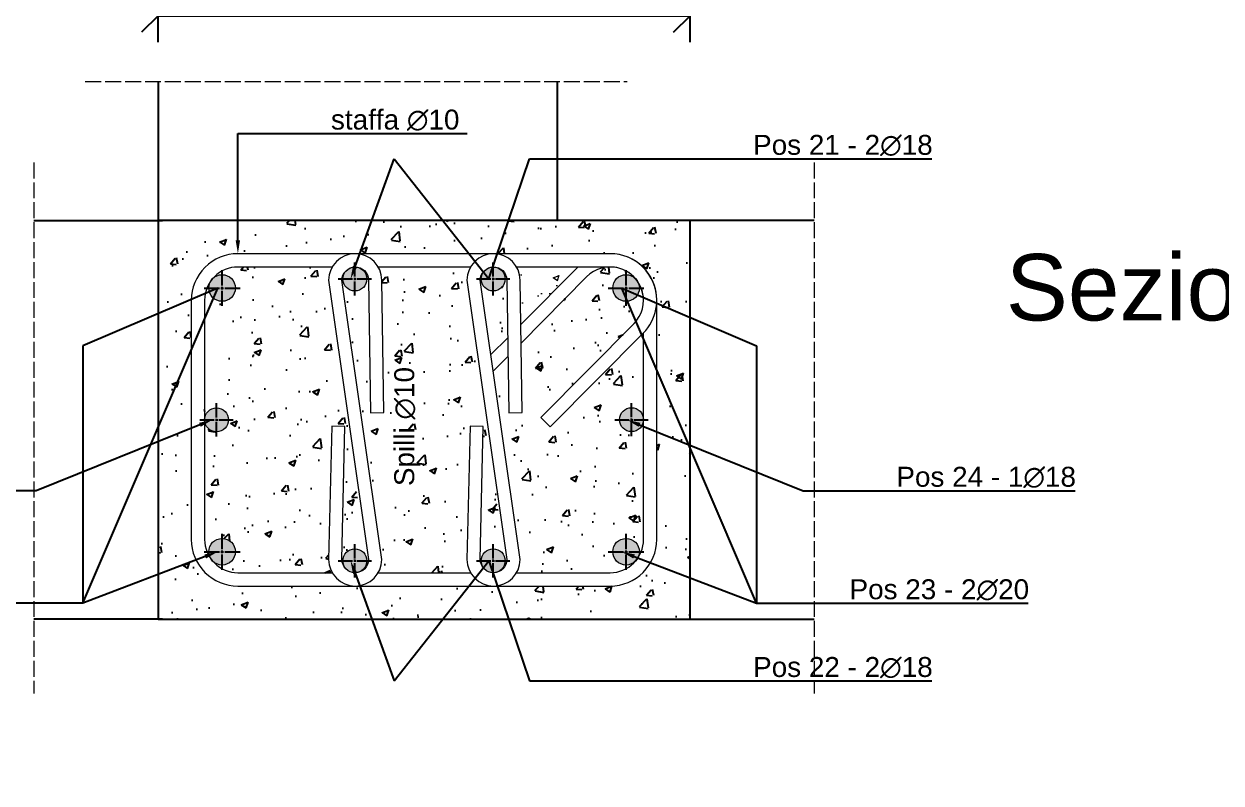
# Model space of a CAD drawing. Header units: millimetres. Extents: x -455371 to 117772, y -78417 to 116564.
# Drawn here: x -332895 to -331995, y 115113 to 115684 of the extents above; entities that cross this region are included whole.
import ezdxf
from ezdxf import colors
from ezdxf.entities.mleader import LeaderData, LeaderLine
from ezdxf.math import Vec2, Vec3

# ---------------------------------------------------------------- set-up
doc = ezdxf.new("R2010")
doc.units = ezdxf.units.MM
doc.linetypes.add('ACAD_ISO02W100', pattern=[15, 12, -3])
doc.linetypes.add('CENTER2', pattern=[28.575, 19.05, -3.175, 3.175, -3.175])
doc.layers.get('0').update_dxf_attribs({"color": 255})
for name, color, linetype, lineweight in [('armature', 5, 'Continuous', 18), ('Cls', 7, 'Continuous', 25), ('quote', 5, 'Continuous', 15), ('RETINO ARMATURE', 253, 'Continuous', 15), ('Scritte', 7, 'Continuous', 15), ('staffe', 10, 'Continuous', 15), ('tratteggio 1 a 50', 230, 'ACAD_ISO02W100', 15)]:
    doc.layers.add(name, color=color, linetype=linetype, lineweight=lineweight)
doc.layers.add('RETINI', color=253, linetype='Continuous')
doc.styles.get("Standard").update_dxf_attribs({"font": 'arial.ttf'})
doc.dimstyles.new('scala 1 a 10', dxfattribs={"dimtxt": 15, "dimasz": 25, "dimexe": 0.183, "dimexo": 0.1, "dimgap": 20, "dimtad": 2, "dimdec": 0, "dimlfac": 0.1, "dimzin": 0, "dimdsep": 46, "dimtxsty": 'Standard', "dimblk": 'OBLIQUE', "dimcen": -25, "dimadec": 0, "dimazin": 0, "dimtfac": 1, "dimtdec": 0, "dimtofl": 0, "dimtmove": 0, "dimatfit": 3, "dimfxl": 20, "dimfxlon": 1, "dimtolj": 1, "dimtzin": 0, "dimarcsym": 0})
pattern_1 = [(50, (8463.497, 50160.367), (52.833554, -4.622335), [5.5245, -60.7695]), (355, (8463.5, 50160.37), (-10.220592, 55.406485), [4.4196, -48.615769]), (100.451445, (8467.9, 50159.98), (42.612962, 50.784148), [4.6951026, -51.646171]), (46.1842, (8463.5, 50175.1), (78.612922, -12.192275), [8.28675, -91.15425]), (96.635558, (8470.05, 50174.08), (68.847199, 71.753576), [7.042657, -77.469326]), (351.18415, (8463.5, 50175.1), (68.847199, 71.753576), [6.62939, -72.923322]), (21, (8470.863, 50171.416), (43.9681735, -29.6569075), [5.5245, -60.7695]), (326, (8470.863, 50171.416), (17.922588, 53.41451), [4.4196, -48.6156]), (71.451445, (8474.527, 50168.945), (61.8907616, 23.757603), [4.6951026, -51.646082]), (37.5, (8463.497, 50160.367), (0.8956949, 24.5209613), [0, -48.02632, 0, -49.3522, 0, -48.79975]), (7.5, (8463.497, 50160.367), (19.3777021, 29.0523667), [0, -28.13812, 0, -46.92142, 0, -18.59915]), (327.5, (8447.071, 50160.367), (39.3212726, -1.6613358), [0, -18.415, 0, -57.4548, 0, -76.2381]), (317.5, (8439.705, 50160.367), (42.9574626, 7.3736824), [0, -23.9395, 0, -38.15588, 0, -54.1401])]

# ---------------------------------------------------------------- blocks, each defined once
blk = doc.blocks.new('*U2366')
at = {"layer": 'Cls', "color": 0, "linetype": 'CENTER2', "transparency": 16777216}
for p, q in [((0, 2), (0, 13.5)), ((-13.5, 0), (-2, 0)), ((2, 0), (13.5, 0)), ((0, -13.5), (0, -2))]:
    blk.add_line(p, q, dxfattribs=at)
at = {"layer": 'Cls', "color": 0, "linetype": 'Continuous', "transparency": 16777216}
for p, q in [((-1, 0), (1, 0)), ((0, -1), (0, 1))]:
    blk.add_line(p, q, dxfattribs=at)
blk = doc.blocks.new('*U2367')
at = {"layer": 'Cls', "color": 0, "linetype": 'CENTER2', "transparency": 16777216}
for p, q in [((0, 1.8), (0, 12.5)), ((-12.5, 0), (-1.8, 0)), ((1.8, 0), (12.5, 0)), ((0, -12.5), (0, -1.8))]:
    blk.add_line(p, q, dxfattribs=at)
at = {"layer": 'Cls', "color": 0, "linetype": 'Continuous', "transparency": 16777216}
for p, q in [((-0.9, 0), (0.9, 0)), ((0, -0.9), (0, 0.9))]:
    blk.add_line(p, q, dxfattribs=at)
blk = doc.blocks.new('*U2368')
at = {"layer": 'Cls', "color": 0, "linetype": 'CENTER2', "transparency": 16777216}
for p, q in [((0, 2), (0, 13.5)), ((-13.5, 0), (-2, 0)), ((2, 0), (13.5, 0)), ((0, -13.5), (0, -2))]:
    blk.add_line(p, q, dxfattribs=at)
at = {"layer": 'Cls', "color": 0, "linetype": 'Continuous', "transparency": 16777216}
for p, q in [((-1, 0), (1, 0)), ((0, -1), (0, 1))]:
    blk.add_line(p, q, dxfattribs=at)
blk = doc.blocks.new('*U2369')
at = {"layer": 'Cls', "color": 0, "linetype": 'CENTER2', "transparency": 16777216}
for p, q in [((0, 1.8), (0, 12.5)), ((-12.5, 0), (-1.8, 0)), ((1.8, 0), (12.5, 0)), ((0, -12.5), (0, -1.8))]:
    blk.add_line(p, q, dxfattribs=at)
at = {"layer": 'Cls', "color": 0, "linetype": 'Continuous', "transparency": 16777216}
for p, q in [((-0.9, 0), (0.9, 0)), ((0, -0.9), (0, 0.9))]:
    blk.add_line(p, q, dxfattribs=at)
blk = doc.blocks.new('*U2370')
at = {"layer": 'Cls', "color": 0, "linetype": 'CENTER2', "transparency": 16777216}
for p, q in [((0, 1.8), (0, 12.5)), ((-12.5, 0), (-1.8, 0)), ((1.8, 0), (12.5, 0)), ((0, -12.5), (0, -1.8))]:
    blk.add_line(p, q, dxfattribs=at)
at = {"layer": 'Cls', "color": 0, "linetype": 'Continuous', "transparency": 16777216}
for p, q in [((-0.9, 0), (0.9, 0)), ((0, -0.9), (0, 0.9))]:
    blk.add_line(p, q, dxfattribs=at)
blk = doc.blocks.new('*U2371')
at = {"layer": 'Cls', "color": 0, "linetype": 'CENTER2', "transparency": 16777216}
for p, q in [((0, 2), (0, 13.5)), ((-13.5, 0), (-2, 0)), ((2, 0), (13.5, 0)), ((0, -13.5), (0, -2))]:
    blk.add_line(p, q, dxfattribs=at)
at = {"layer": 'Cls', "color": 0, "linetype": 'Continuous', "transparency": 16777216}
for p, q in [((-1, 0), (1, 0)), ((0, -1), (0, 1))]:
    blk.add_line(p, q, dxfattribs=at)
blk = doc.blocks.new('*U2372')
at = {"layer": 'Cls', "color": 0, "linetype": 'CENTER2', "transparency": 16777216}
for p, q in [((0, 1.8), (0, 12.5)), ((-12.5, 0), (-1.8, 0)), ((1.8, 0), (12.5, 0)), ((0, -12.5), (0, -1.8))]:
    blk.add_line(p, q, dxfattribs=at)
at = {"layer": 'Cls', "color": 0, "linetype": 'Continuous', "transparency": 16777216}
for p, q in [((-0.9, 0), (0.9, 0)), ((0, -0.9), (0, 0.9))]:
    blk.add_line(p, q, dxfattribs=at)
blk = doc.blocks.new('*U2373')
at = {"layer": 'Cls', "color": 0, "linetype": 'CENTER2', "transparency": 16777216}
for p, q in [((0, 2), (0, 13.5)), ((-13.5, 0), (-2, 0)), ((2, 0), (13.5, 0)), ((0, -13.5), (0, -2))]:
    blk.add_line(p, q, dxfattribs=at)
at = {"layer": 'Cls', "color": 0, "linetype": 'Continuous', "transparency": 16777216}
for p, q in [((-1, 0), (1, 0)), ((0, -1), (0, 1))]:
    blk.add_line(p, q, dxfattribs=at)
blk = doc.blocks.new('*U2374')
at = {"layer": 'Cls', "color": 0, "linetype": 'CENTER2', "transparency": 16777216}
for p, q in [((0, 1.8), (0, 12.5)), ((-12.5, 0), (-1.8, 0)), ((1.8, 0), (12.5, 0)), ((0, -12.5), (0, -1.8))]:
    blk.add_line(p, q, dxfattribs=at)
at = {"layer": 'Cls', "color": 0, "linetype": 'Continuous', "transparency": 16777216}
for p, q in [((-0.9, 0), (0.9, 0)), ((0, -0.9), (0, 0.9))]:
    blk.add_line(p, q, dxfattribs=at)
blk = doc.blocks.new('*U2375')
at = {"layer": 'Cls', "color": 0, "linetype": 'CENTER2', "transparency": 16777216}
for p, q in [((0, 1.8), (0, 12.5)), ((-12.5, 0), (-1.8, 0)), ((1.8, 0), (12.5, 0)), ((0, -12.5), (0, -1.8))]:
    blk.add_line(p, q, dxfattribs=at)
at = {"layer": 'Cls', "color": 0, "linetype": 'Continuous', "transparency": 16777216}
for p, q in [((-0.9, 0), (0.9, 0)), ((0, -0.9), (0, 0.9))]:
    blk.add_line(p, q, dxfattribs=at)
blk = doc.blocks.new('_Oblique')
at = {"color": 0, "linetype": 'ByBlock', "lineweight": -2}
blk.add_line((-0.5, -0.5), (0.5, 0.5), dxfattribs=at)
blk = doc.blocks.new('*D2410')
at = {"layer": 'Defpoints', "color": 0, "transparency": 16777216}
for p in [(-332394.25, 115690.01), (-332794.25, 115235.91), (-332394.25, 115235.91)]:
    blk.add_point(p, dxfattribs=at)
at = {"layer": 'quote', "color": 0, "lineweight": -2, "transparency": 16777216}
for p, q in [((-332794.25, 115670.01), (-332794.25, 115690.19)), ((-332794.25, 115690.01), (-332394.25, 115690.01)), ((-332394.25, 115670.01), (-332394.25, 115690.19))]:
    blk.add_line(p, q, dxfattribs=at)
at = {"layer": 'quote', "color": 0, "lineweight": -2, "transparency": 16777216, "xscale": 25, "yscale": 25, "zscale": 25, "rotation": 180}
blk.add_blockref('_Oblique', (-332794.25, 115690.01), dxfattribs=at)
at = {"layer": 'quote', "color": 0, "lineweight": -2, "transparency": 16777216, "xscale": 25, "yscale": 25, "zscale": 25}
blk.add_blockref('_Oblique', (-332394.25, 115690.01), dxfattribs=at)
at = {"layer": 'quote', "color": 0, "transparency": 16777216, "insert": (-332594.25, 115717.66), "char_height": 15, "attachment_point": 5}
blk.add_mtext('\\A1;40', dxfattribs=at)
blk = doc.blocks.new('*D2411')
at = {"layer": 'Defpoints', "color": 0, "transparency": 16777216}
for p in [(-332794.25, 115535.91), (-333127.56, 115235.91), (-332794.25, 115235.91)]:
    blk.add_point(p, dxfattribs=at)
at = {"layer": 'quote', "color": 0, "lineweight": -2, "transparency": 16777216}
for p, q in [((-333107.56, 115535.91), (-333127.74, 115535.91)), ((-333127.56, 115535.91), (-333127.56, 115235.91)), ((-333107.56, 115235.91), (-333127.74, 115235.91))]:
    blk.add_line(p, q, dxfattribs=at)
at = {"layer": 'quote', "color": 0, "lineweight": -2, "transparency": 16777216, "xscale": 25, "yscale": 25, "zscale": 25}
for p, rotation in [((-333127.56, 115535.91), 90), ((-333127.56, 115235.91), 270)]:
    blk.add_blockref('_Oblique', p, dxfattribs=dict(at, rotation=rotation))
at = {"layer": 'quote', "color": 0, "transparency": 16777216, "insert": (-333155.23, 115385.91), "char_height": 15, "attachment_point": 5, "rotation": 90}
blk.add_mtext('\\A1;30', dxfattribs=at)

msp = doc.modelspace()

# ---------------------------------------------------------------- hatches: boundary and pattern name
at = {"layer": 'RETINI'}
h = msp.add_hatch(dxfattribs=at)
h.set_pattern_fill('AR-CONC', color=256, scale=0.29)
h.set_pattern_definition(pattern_1)
h.paths.add_polyline_path([(-332394.25, 115535.91), (-332494.25, 115535.91), (-332794.25, 115535.91), (-332794.25, 115235.91), (-332394.25, 115235.91)])
h.paths.add_polyline_path([(-332734.25, 115510.91), (-332646.41, 115510.91, -0.010887), (-332645.54, 115510.91), (-332542.41, 115510.91, -0.010887), (-332541.54, 115510.91), (-332454.25, 115510.91, -0.414214), (-332419.25, 115475.91), (-332419.25, 115295.91, -0.414214), (-332454.25, 115260.91), (-332734.25, 115260.91, -0.414214), (-332769.25, 115295.91), (-332769.25, 115475.91, -0.414214)], flags=16)
h.paths.add_polyline_path([(-332734.25, 115500.91), (-332454.25, 115500.91, -0.222674), (-332435.04, 115491.9, -0.188846), (-332432.38, 115485.11, -1), (-332452.38, 115485.11, -0.682303), (-332435.04, 115491.9, 0.437232), (-332471.7, 115493.81), (-332541.97, 115422.78), (-332549.08, 115429.82), (-332478.75, 115500.91), (-332542.25, 115500.91, -0.414214), (-332533.25, 115491.91, -1), (-332551.25, 115491.91, -0.414214), (-332542.25, 115500.91), (-332646.25, 115500.91, -0.414214), (-332637.25, 115491.91, -1), (-332655.25, 115491.91, -0.414214), (-332646.25, 115500.91), (-332734.25, 115500.91, 0.222674), (-332753.47, 115491.9, -0.682303), (-332736.13, 115485.11, -1), (-332756.13, 115485.11, -0.144169), (-332754.53, 115490.53, 0.157515), (-332759.25, 115475.91), (-332759.25, 115385.91, -1), (-332741.25, 115385.91, -1), (-332759.25, 115385.91), (-332759.25, 115295.91, 0.157515), (-332754.53, 115281.28, -0.144169), (-332756.13, 115286.7, -1), (-332736.13, 115286.7, -0.682303), (-332753.47, 115279.91, 0.222674), (-332734.25, 115270.91), (-332646.25, 115270.91, -0.414214), (-332655.25, 115279.91, -1), (-332637.25, 115279.91, -0.414214), (-332646.25, 115270.91), (-332542.25, 115270.91, -0.414214), (-332551.25, 115279.91, -1), (-332533.25, 115279.91, -0.414214), (-332542.25, 115270.91), (-332454.25, 115270.91, 0.222674), (-332435.04, 115279.91, -0.682303), (-332452.38, 115286.7, -1), (-332432.38, 115286.7, -0.144169), (-332433.98, 115281.28, 0.157515), (-332429.25, 115295.91), (-332429.25, 115386.21, -1.008432), (-332447.25, 115386.06, -0.991639), (-332429.25, 115386.21), (-332429.25, 115295.91, -0.157515), (-332433.98, 115281.28, -0.043493), (-332435.04, 115279.91, -0.222674), (-332454.25, 115270.91), (-332734.25, 115270.91, -0.222674), (-332753.47, 115279.91, -0.043493), (-332754.53, 115281.28, -0.157515), (-332759.25, 115295.91), (-332759.25, 115475.91, -0.157515), (-332754.53, 115490.53, -0.043493), (-332753.47, 115491.9, -0.222674)], flags=0)
h = msp.add_hatch(dxfattribs=at)
h.set_pattern_fill('AR-CONC', color=256, scale=0.29)
h.set_pattern_definition(pattern_1)
h.paths.add_polyline_path([(-332665.98, 115490.91, -0.131583), (-332663.3, 115500.91), (-332734.25, 115500.91, 0.222674), (-332753.47, 115491.9, -0.682303), (-332736.13, 115485.11, -1), (-332756.13, 115485.11, -0.144169), (-332754.53, 115490.53, 0.157515), (-332759.25, 115475.91), (-332759.25, 115385.91, -1), (-332741.25, 115385.91, -1), (-332759.25, 115385.91), (-332759.25, 115295.91, 0.157515), (-332754.53, 115281.28, -0.144169), (-332756.13, 115286.7, -1), (-332736.13, 115286.7, -0.682303), (-332753.47, 115279.91, 0.222674), (-332734.25, 115270.91), (-332663.29, 115270.91, -0.131722), (-332665.98, 115280.91), (-332663.69, 115381.08), (-332653.7, 115380.85), (-332655.98, 115280.88, 0.263025), (-332651.11, 115272.33, -0.255661), (-332655.25, 115279.91, -0.931454), (-332637.34, 115281.18)])
h.paths.add_polyline_path([(-332561.98, 115490.91, -0.131583), (-332559.3, 115500.91), (-332628.65, 115500.91, -0.124377), (-332625.99, 115491.48), (-332624.57, 115391.46), (-332634.57, 115391.32), (-332635.98, 115491.31, 0.411576), (-332646.29, 115500.91, -0.41535), (-332637.25, 115491.91, -0.931454), (-332655.16, 115490.63), (-332625.98, 115280.91, -0.131722), (-332628.66, 115270.91), (-332559.29, 115270.91, -0.131722), (-332561.98, 115280.91), (-332559.69, 115381.08), (-332549.7, 115380.85), (-332551.98, 115280.88, 0.263025), (-332547.11, 115272.33, -0.255661), (-332551.25, 115279.91, -0.931454), (-332533.34, 115281.18)])
h.paths.add_polyline_path([(-332429.25, 115386.21, -1.008432), (-332447.25, 115386.06, -0.991639), (-332429.25, 115386.21), (-332429.25, 115451.41), (-332499.32, 115380.59), (-332506.43, 115387.62), (-332436.48, 115458.32, 0.366439), (-332433.98, 115490.53, -0.144169), (-332432.38, 115485.11, -1), (-332452.38, 115485.11, -0.682303), (-332435.04, 115491.9, 0.448237), (-332472.35, 115493.16), (-332521.31, 115443.67), (-332520.57, 115391.46), (-332530.57, 115391.32), (-332531.17, 115433.71), (-332542.21, 115422.54), (-332521.98, 115280.91, -0.131722), (-332524.66, 115270.91), (-332454.25, 115270.91, 0.222674), (-332435.04, 115279.91, -0.682303), (-332452.38, 115286.7, -1), (-332432.38, 115286.7, -0.144169), (-332433.98, 115281.28, 0.157515), (-332429.25, 115295.91)])
h.paths.add_polyline_path([(-332531.98, 115491.31, 0.393453), (-332541.67, 115500.91), (-332542.25, 115500.91, -0.414214), (-332533.25, 115491.91, -1), (-332551.25, 115491.91, -0.263375), (-332546.89, 115499.62, 0.270702), (-332551.98, 115490.91), (-332543.99, 115434.97), (-332531.37, 115447.72)])
at = {"layer": 'RETINO ARMATURE'}
h = msp.add_hatch(color=256, dxfattribs=at)
h.dxf.hatch_style = 1
h.paths.add_polyline_path([(-332736.13, 115485.11, 0.682303), (-332753.47, 115491.9, 0.01737), (-332754.53, 115490.53, 0.144169), (-332756.13, 115485.11, 1)])
h = msp.add_hatch(color=256, dxfattribs=at)
h.dxf.hatch_style = 1
h.paths.add_polyline_path([(-332637.25, 115491.91, 0.41535), (-332646.29, 115500.91, 0.121079), (-332650.89, 115499.62, 0.263375), (-332655.25, 115491.91, 1)])
h = msp.add_hatch(color=256, dxfattribs=at)
h.dxf.hatch_style = 1
h.paths.add_polyline_path([(-332542.29, 115500.91, 0.121079), (-332546.89, 115499.62, 0.263375), (-332551.25, 115491.91, 1), (-332533.25, 115491.91, 0.41535)])
h = msp.add_hatch(dxfattribs=at)
h.set_pattern_fill('AR-CONC', color=256, scale=0.25)
h.set_pattern_definition([(50, (8463.497, 50160.367), (45.5461672, -3.9847714), [4.7625, -52.3875]), (355, (8463.497, 50160.367), (-8.8108554, 47.764211), [3.81, -41.910146]), (100.451445, (8467.293, 50160.035), (36.735312, 43.779438), [4.047502, -44.522561]), (46.1842, (8463.5, 50173.07), (67.76976, -10.510582), [7.14375, -78.58125]), (96.635558, (8469.145, 50172.19), (59.351034, 61.856531), [6.071256, -66.783902]), (351.184151, (8463.5, 50173.07), (59.351034, 61.856531), [5.714992, -62.864933]), (21, (8469.847, 50169.892), (37.903598, -25.5662995), [4.7625, -52.3875]), (326, (8469.847, 50169.892), (15.450507, 46.0469915), [3.81, -41.91]), (71.451445, (8473.006, 50167.76), (53.354105, 20.480692), [4.047502, -44.5224844]), (37.5, (8463.497, 50160.367), (0.7721508, 21.1387597), [0, -41.402, 0, -42.545, 0, -42.06875]), (7.5, (8463.497, 50160.367), (16.7049156, 25.0451437), [0, -24.257, 0, -40.4495, 0, -16.03375]), (327.5, (8449.337, 50160.367), (33.8976488, -1.432186), [0, -15.875, 0, -49.53, 0, -65.7225]), (317.5, (8442.987, 50160.367), (37.0322953, 6.3566228), [0, -20.6375, 0, -32.893, 0, -46.6725])])
h.paths.add_polyline_path([(-332478.75, 115500.91), (-332524.65, 115500.91, -0.124377), (-332521.99, 115491.48), (-332521.51, 115457.69)])
h = msp.add_hatch(color=256, dxfattribs=at)
h.dxf.hatch_style = 1
h.paths.add_polyline_path([(-332433.98, 115490.53, 0.01737), (-332435.04, 115491.9, 0.682303), (-332452.38, 115485.11, 1), (-332432.38, 115485.11, 0.144169)])
h = msp.add_hatch(color=256, dxfattribs=at)
h.dxf.hatch_style = 1
h.paths.add_polyline_path([(-332759.25, 115385.91, 1), (-332741.25, 115385.91, 1)])
h = msp.add_hatch(color=256, dxfattribs=at)
h.dxf.hatch_style = 1
h.paths.add_polyline_path([(-332429.25, 115385.91), (-332429.25, 115386.21, 0.991639), (-332447.25, 115386.06, 0.991639)])
h = msp.add_hatch(color=256, dxfattribs=at)
h.dxf.hatch_style = 1
h.paths.add_polyline_path([(-332756.13, 115286.7, 0.144169), (-332754.53, 115281.28, 0.01737), (-332753.47, 115279.91, 0.682303), (-332736.13, 115286.7, 1)])
h = msp.add_hatch(color=256, dxfattribs=at)
h.dxf.hatch_style = 1
h.paths.add_polyline_path([(-332452.38, 115286.7, 0.682303), (-332435.04, 115279.91, 0.01737), (-332433.98, 115281.28, 0.144169), (-332432.38, 115286.7, 1)])
h = msp.add_hatch(color=256, dxfattribs=at)
h.dxf.hatch_style = 1
h.paths.add_polyline_path([(-332655.25, 115279.91, 0.255661), (-332651.11, 115272.33, 0.135902), (-332645.96, 115270.91, 0.40471), (-332637.25, 115279.91, 1)])
h = msp.add_hatch(color=256, dxfattribs=at)
h.dxf.hatch_style = 1
h.paths.add_polyline_path([(-332551.25, 115279.91, 0.255661), (-332547.11, 115272.33, 0.135902), (-332541.96, 115270.91, 0.40471), (-332533.25, 115279.91, 1)])

# ---------------------------------------------------------------- linework, layer by layer
at = {"layer": 'armature'}
for centre, radius in [((-332746.13, 115485.11), 10), ((-332646.25, 115491.91), 9), ((-332542.25, 115491.91), 9), ((-332442.38, 115485.11), 10), ((-332750.25, 115385.91), 9), ((-332438.25, 115386.06), 9), ((-332746.13, 115286.7), 10), ((-332442.38, 115286.7), 10), ((-332646.25, 115279.91), 9), ((-332542.25, 115279.91), 9)]:
    msp.add_circle(centre, radius, dxfattribs=at)
at = {"layer": 'Cls'}
for points in [[(-332794.25, 115640.49), (-332794.25, 115535.91)], [(-332494.25, 115640.49), (-332494.25, 115535.91)], [(-332887.68, 115535.91), (-332790.97, 115535.91)], [(-332794.25, 115535.91), (-332794.25, 115235.91), (-332394.25, 115235.91), (-332394.25, 115535.91), (-332794.25, 115535.91), (-332794.25, 115385.91)], [(-332300.83, 115535.91), (-332397.54, 115535.91)], [(-332790.97, 115235.91), (-332887.68, 115235.91)], [(-332397.54, 115235.91), (-332300.83, 115235.91)]]:
    msp.add_lwpolyline(points, dxfattribs=at)
at = {"layer": 'staffe'}
for points in [[(-332454.25, 115510.91), (-332734.25, 115510.91, 0.414214), (-332769.25, 115475.91), (-332769.25, 115295.91, 0.414214), (-332734.25, 115260.91), (-332454.25, 115260.91, 0.414214), (-332419.25, 115295.91), (-332419.25, 115475.91, 0.414214)], [(-332655.98, 115280.88), (-332653.7, 115380.85), (-332663.69, 115381.08), (-332665.98, 115280.91, 0.666247), (-332665.98, 115280.91, 1), (-332625.98, 115280.91), (-332655.98, 115490.91, -0.980013), (-332635.98, 115491.31), (-332634.57, 115391.32), (-332624.57, 115391.46), (-332625.98, 115490.91, 0.666247), (-332625.98, 115490.91, 1), (-332665.98, 115490.91), (-332635.98, 115280.91, -0.998301)], [(-332551.98, 115280.88), (-332549.7, 115380.85), (-332559.69, 115381.08), (-332561.98, 115280.91, 0.666247), (-332561.98, 115280.91, 1), (-332521.98, 115280.91), (-332551.98, 115490.91, -0.980013), (-332531.98, 115491.31), (-332530.57, 115391.32), (-332520.57, 115391.46), (-332521.98, 115490.91, 0.666247), (-332521.98, 115490.91, 1), (-332561.98, 115490.91), (-332531.98, 115280.91, -0.998301)]]:
    msp.add_lwpolyline(points, format="xyb", close=True, dxfattribs=at)
for points in [[(-332436.1, 115458.71), (-332506.43, 115387.62), (-332499.32, 115380.59), (-332429.37, 115451.29, 0.666247), (-332454.25, 115510.91, 0.666247)], [(-332663.3, 115500.91), (-332734.25, 115500.91, 0.414214), (-332759.25, 115475.91), (-332759.25, 115295.91, 0.414214), (-332734.25, 115270.91), (-332663.29, 115270.91)], [(-332429.25, 115475.91, 0.414214), (-332454.25, 115500.91), (-332524.65, 115500.91)], [(-332521.51, 115457.69), (-332478.75, 115500.91, 0.003888), (-332479.14, 115500.52)], [(-332524.66, 115270.91), (-332454.25, 115270.91, 0.414214), (-332429.25, 115295.91), (-332429.25, 115451.41)]]:
    msp.add_lwpolyline(points, format="xyb", dxfattribs=at)
for points in [[(-332645.67, 115500.91), (-332646.29, 115500.91)], [(-332559.3, 115500.91), (-332628.65, 115500.91)], [(-332541.67, 115500.91), (-332542.29, 115500.91)], [(-332472.02, 115493.49), (-332521.31, 115443.67)], [(-332543.99, 115434.97), (-332531.37, 115447.72)], [(-332531.17, 115433.71), (-332541.97, 115422.78), (-332542.29, 115423.1)], [(-332628.66, 115270.91), (-332559.29, 115270.91)]]:
    msp.add_lwpolyline(points, dxfattribs=at)
msp.add_arc((-332454.25, 115475.91), 25, 315.30636, 135.30636, dxfattribs=at)
at = {"layer": 'tratteggio 1 a 50'}
for points in [[(-332849.05, 115640.49), (-332441.66, 115640.49)], [(-332887.68, 115579.62), (-332887.68, 115180.14)], [(-332300.83, 115579.62), (-332300.83, 115180.14)]]:
    msp.add_lwpolyline(points, dxfattribs=at)

# ---------------------------------------------------------------- block references
at = {"layer": 'Cls', "linetype": 'CENTER2'}
for name, p in [('*U2375', (-332646.25, 115491.91)), ('*U2374', (-332542.25, 115491.91)), ('*U2366', (-332746.13, 115485.11)), ('*U2373', (-332442.38, 115485.11)), ('*U2367', (-332750.25, 115385.91)), ('*U2372', (-332438.25, 115386.06)), ('*U2368', (-332746.13, 115286.7)), ('*U2371', (-332442.38, 115286.7)), ('*U2369', (-332646.25, 115279.91)), ('*U2370', (-332542.25, 115279.91))]:
    msp.add_blockref(name, p, dxfattribs=at)

# ---------------------------------------------------------------- texts
at = {"layer": 'quote', "insert": (-332616.66, 115336.08), "char_height": 15, "attachment_point": 1, "rotation": 90}
msp.add_mtext_dynamic_manual_height_columns('Spilli ∅10', width=172.0029, gutter_width=12.5, heights=[34.72], dxfattribs=at)
at = {"layer": 'Scritte', "insert": (-332156.78, 115510.71), "char_height": 50, "attachment_point": 1}
msp.add_mtext_dynamic_manual_height_columns('Sezione A-A', width=923.0937, gutter_width=12.5, heights=[0], dxfattribs=at)

# ---------------------------------------------------------------- dimensions: what is measured, and where the dimension line sits
at = {"layer": 'quote'}
dim = msp.add_linear_dim(base=(-332394.25, 115690.01), p1=(-332794.25, 115235.91), p2=(-332394.25, 115235.91), dimstyle='scala 1 a 10', dxfattribs=at)
dim.commit()
dim.dimension.update_dxf_attribs({"geometry": '*D2410', "text_midpoint": (-332594.25, 115717.66)})
dim = msp.add_linear_dim(base=(-333127.56, 115235.91), p1=(-332794.25, 115535.91), p2=(-332794.25, 115235.91), angle=90, dimstyle='scala 1 a 10', dxfattribs=at)
dim.commit()
dim.dimension.update_dxf_attribs({"geometry": '*D2411', "text_midpoint": (-333155.23, 115385.91)})

# ---------------------------------------------------------------- leaders
ml = msp.add_multileader_mtext('Standard', dxfattribs=at)
ml.set_content('staffa ∅10', color=256)
ml.set_leader_properties()
ml.build(insert=Vec2(0, 0))
ml.multileader.update_dxf_attribs({"text_left_attachment_type": 6, "text_right_attachment_type": 6, "dogleg_length": 20, "arrow_head_size": 10})
ctx = ml.context
ctx.base_point, ctx.char_height, ctx.arrow_head_size, ctx.landing_gap_size, ctx.plane_origin = Vec3(-332714.25, 115601.33), 15, 10, 50, Vec3(-332834.13, 115504.11)
ctx.left_attachment, ctx.right_attachment = 6, 6
notes = []
notes.append((ctx, [(0, (1, 1, 0), (-332734.25, 115601.33), (1, 0), 20, [(1, [(-332734.25, 115510.91), (-332734.25, 115601.33)], 0, [])])]))
ctx.mtext.insert, ctx.mtext.flow_direction = Vec3(-332664.25, 115619.33), 5
ml = msp.add_multileader_mtext('Standard', dxfattribs=at)
ml.set_content('Pos 21 - 2∅18', color=256)
ml.set_leader_properties()
ml.build(insert=Vec2(0, 0))
ml.multileader.update_dxf_attribs({"text_left_attachment_type": 6, "text_right_attachment_type": 6, "dogleg_length": 20, "arrow_head_size": 10})
ctx = ml.context
ctx.base_point, ctx.char_height, ctx.arrow_head_size, ctx.landing_gap_size, ctx.plane_origin = Vec3(-332396.85, 115582.33), 15, 10, 50, Vec3(-332749.41, 115485.11)
ctx.left_attachment, ctx.right_attachment = 6, 6
notes.append((ctx, [(0, (1, 1, 0), (-332416.85, 115582.33), (1, 0), 20, [(2, [(-332649.54, 115491.91), (-332616.78, 115582.33), (-332545.54, 115491.91), (-332514.9, 115582.33)], 0, [])])]))
ctx.mtext.insert, ctx.mtext.flow_direction = Vec3(-332346.85, 115600.33), 5
ml = msp.add_multileader_mtext('Standard', dxfattribs=at)
ml.set_content('Pos 19 - 2∅20', color=256)
ml.set_leader_properties()
ml.build(insert=Vec2(0, 0))
ml.multileader.update_dxf_attribs({"text_left_attachment_type": 6, "text_right_attachment_type": 6, "dogleg_length": 20, "arrow_head_size": 10})
ctx = ml.context
ctx.base_point, ctx.char_height, ctx.arrow_head_size, ctx.landing_gap_size, ctx.plane_origin = Vec3(-333103.24, 115247.96), 15, 10, 50, Vec3(-332749.41, 115286.7)
ctx.left_attachment, ctx.right_attachment, ctx.text_align_type = 6, 6, 2
notes.append((ctx, [(0, (1, 1, 0), (-332850.74, 115247.96), (-1, 0), 20, [(1, [(-332749.41, 115286.7), (-332850.74, 115247.96), (-332749.41, 115485.11), (-332850.74, 115441.52)], 0, [])])]))
ctx.mtext.insert, ctx.mtext.alignment, ctx.mtext.flow_direction = Vec3(-332920.74, 115265.96), 3, 5
ml = msp.add_multileader_mtext('Standard', dxfattribs=at)
ml.set_content('Pos 23 - 2∅20', color=256)
ml.set_leader_properties()
ml.build(insert=Vec2(0, 0))
ml.multileader.update_dxf_attribs({"text_left_attachment_type": 6, "text_right_attachment_type": 6, "dogleg_length": 20, "arrow_head_size": 10})
ctx = ml.context
ctx.base_point, ctx.char_height, ctx.arrow_head_size, ctx.landing_gap_size, ctx.plane_origin = Vec3(-332324.34, 115247.96), 15, 10, 50, Vec3(-332445.67, 115286.7)
ctx.left_attachment, ctx.right_attachment = 6, 6
notes.append((ctx, [(0, (1, 1, 0), (-332344.34, 115247.96), (1, 0), 20, [(1, [(-332445.67, 115286.7), (-332344.34, 115247.96), (-332445.67, 115485.11), (-332344.34, 115441.52)], 0, [])])]))
ctx.mtext.insert, ctx.mtext.flow_direction = Vec3(-332274.34, 115265.96), 5
ml = msp.add_multileader_mtext('Standard', dxfattribs=at)
ml.set_content('Pos 20 - 1∅18', color=256)
ml.set_leader_properties()
ml.build(insert=Vec2(0, 0))
ml.multileader.update_dxf_attribs({"text_left_attachment_type": 6, "text_right_attachment_type": 6, "dogleg_length": 20, "arrow_head_size": 10})
ctx = ml.context
ctx.base_point, ctx.char_height, ctx.arrow_head_size, ctx.landing_gap_size, ctx.plane_origin = Vec3(-333138.54, 115332.61), 15, 10, 50, Vec3(-332441.54, 115250.38)
ctx.left_attachment, ctx.right_attachment, ctx.text_align_type = 6, 6, 2
notes.append((ctx, [(0, (1, 1, 0), (-332885.96, 115332.61), (-1, 0), 20, [(3, [(-332753.54, 115385.91), (-332885.96, 115332.61)], 0, [])])]))
ctx.mtext.insert, ctx.mtext.alignment, ctx.mtext.flow_direction = Vec3(-332955.96, 115350.61), 3, 5
ml = msp.add_multileader_mtext('Standard', dxfattribs=at)
ml.set_content('Pos 24 - 1∅18', color=256)
ml.set_leader_properties()
ml.build(insert=Vec2(0, 0))
ml.multileader.update_dxf_attribs({"text_left_attachment_type": 6, "text_right_attachment_type": 6, "dogleg_length": 20, "arrow_head_size": 10})
ctx = ml.context
ctx.base_point, ctx.char_height, ctx.arrow_head_size, ctx.landing_gap_size, ctx.plane_origin = Vec3(-332289.13, 115332.61), 15, 10, 50, Vec3(-332753.54, 115250.38)
ctx.left_attachment, ctx.right_attachment = 6, 6
notes.append((ctx, [(0, (1, 1, 0), (-332309.13, 115332.61), (1, 0), 20, [(3, [(-332441.54, 115385.91), (-332309.13, 115332.61)], 0, [])])]))
ctx.mtext.insert, ctx.mtext.flow_direction = Vec3(-332239.13, 115350.61), 5
ml = msp.add_multileader_mtext('Standard', dxfattribs=at)
ml.set_content('Pos 22 - 2∅18', color=256)
ml.set_leader_properties()
ml.build(insert=Vec2(0, 0))
ml.multileader.update_dxf_attribs({"text_left_attachment_type": 6, "text_right_attachment_type": 6, "dogleg_length": 20, "arrow_head_size": 10})
ctx = ml.context
ctx.base_point, ctx.char_height, ctx.arrow_head_size, ctx.landing_gap_size, ctx.plane_origin = Vec3(-332396.85, 115189.48), 15, 10, 50, Vec3(-332749.41, 115286.7)
ctx.left_attachment, ctx.right_attachment = 6, 6
notes.append((ctx, [(0, (1, 1, 0), (-332416.85, 115189.48), (1, 0), 20, [(2, [(-332649.54, 115279.91), (-332616.78, 115189.48), (-332545.54, 115279.91), (-332514.9, 115189.48)], 0, [])])]))
ctx.mtext.insert, ctx.mtext.flow_direction = Vec3(-332346.85, 115207.48), 5
for ctx, leaders in notes:
    for number, flags, end, landing, length, lines in leaders:
        leader = LeaderData()
        leader.index, (leader.has_last_leader_line, leader.has_dogleg_vector, leader.attachment_direction) = number, flags
        leader.last_leader_point, leader.dogleg_vector, leader.dogleg_length = Vec3(end), Vec3(landing), length
        for number, points, colour, breaks in lines:
            line = LeaderLine()
            line.index, line.vertices, line.color, line.breaks = number, Vec3.list(points), colors.encode_raw_color(colour), breaks
            leader.lines.append(line)
        ctx.leaders.append(leader)

doc.saveas('drawing.dxf')
